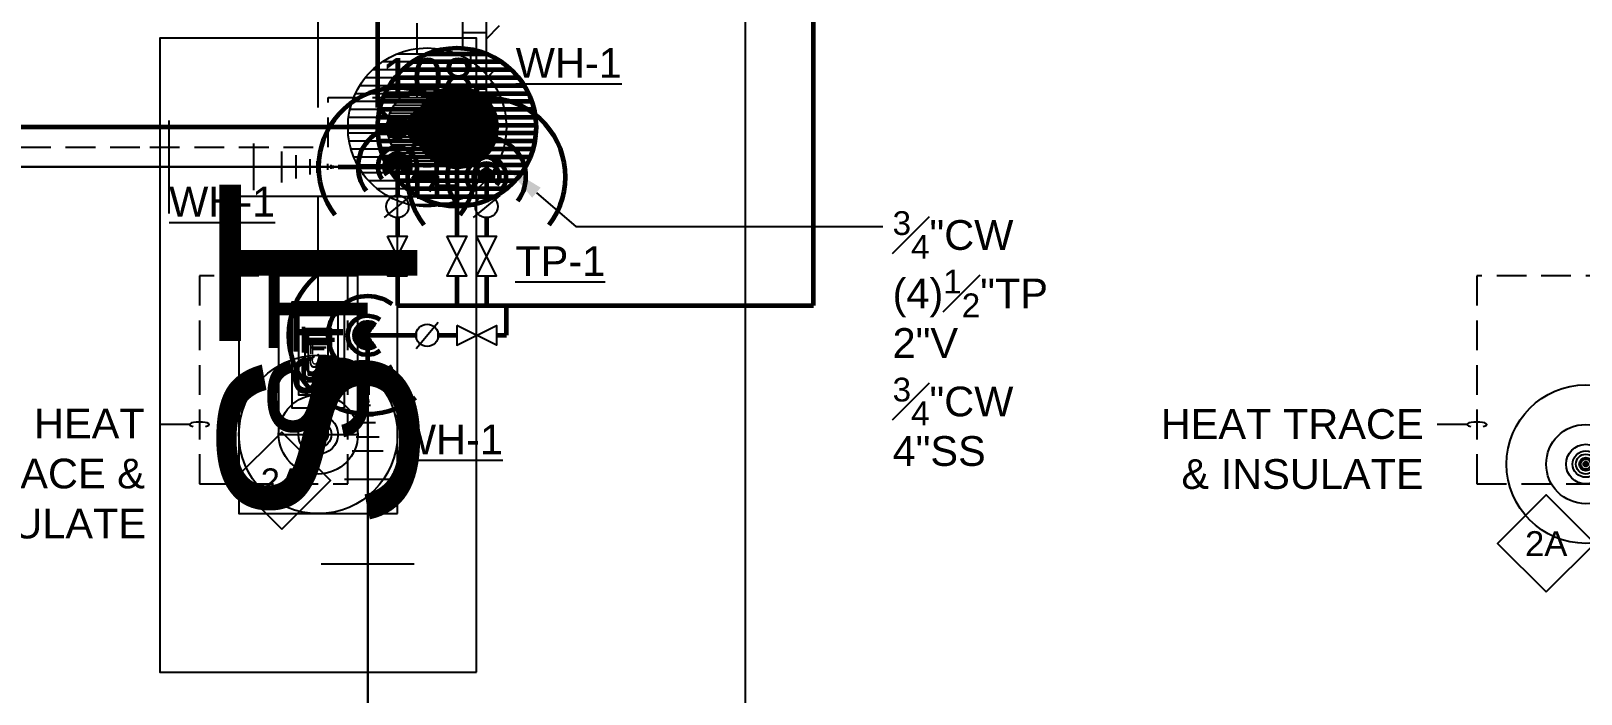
# Model space of a CAD drawing. Extents: x -3956 to 957, y -346 to 1886.
# Drawn here: x -2842 to -2372.5, y -61.9 to 138.9 of the extents above; entities that cross this region are included whole.
import ezdxf
from ezdxf.enums import TextEntityAlignment as Align

# ---------------------------------------------------------------- set-up
doc = ezdxf.new("R2010")
doc.units = 0
doc.header["$LTSCALE"] = 36
doc.header["$MEASUREMENT"] = 0
doc.linetypes.add('HIDDEN', pattern=[0.375, 0.25, -0.125])
doc.linetypes.add('VENT', pattern=[0.3, 0.2, -0.1])
for name, color, linetype in [('G-ANNO-TEXT', 70, 'Continuous'), ('G-ANNO-TEXT @ 96', 70, 'Continuous'), ('P-FIXT-N-N', 3, 'Continuous'), ('P-FIXT-N-N @ 1 (1)', 3, 'Continuous'), ('P-FIXT-N-N @ 1 (2)', 3, 'Continuous'), ('P-FIXT-N-N @ 12', 3, 'Continuous'), ('P-FIXT-N-N @ 128', 3, 'Continuous'), ('P-FIXT-N-N @ 16', 3, 'Continuous'), ('P-FIXT-N-N @ 192', 3, 'Continuous'), ('P-FIXT-N-N @ 2', 3, 'Continuous'), ('P-FIXT-N-N @ 24', 3, 'Continuous'), ('P-FIXT-N-N @ 384', 3, 'Continuous'), ('P-FIXT-N-N @ 4', 3, 'Continuous'), ('P-FIXT-N-N @ 48', 3, 'Continuous'), ('P-FIXT-N-N @ 64', 3, 'Continuous'), ('P-FIXT-N-N @ 768', 3, 'Continuous'), ('P-FIXT-N-N @ 8', 3, 'Continuous'), ('P-FIXT-N-N @ 96', 3, 'Continuous'), ('P-SANV-N', 5, 'VENT'), ('P-SANV-N @ 1 (1)', 5, 'VENT'), ('P-SANV-N @ 1 (2)', 5, 'VENT'), ('P-SANV-N @ 12', 5, 'VENT'), ('P-SANV-N @ 128', 5, 'VENT'), ('P-SANV-N @ 16', 5, 'VENT'), ('P-SANV-N @ 192', 5, 'VENT'), ('P-SANV-N @ 2', 5, 'VENT'), ('P-SANV-N @ 24', 5, 'VENT'), ('P-SANV-N @ 384', 5, 'VENT'), ('P-SANV-N @ 4', 5, 'VENT'), ('P-SANV-N @ 48', 5, 'VENT'), ('P-SANV-N @ 64', 5, 'VENT'), ('P-SANV-N @ 768', 5, 'VENT'), ('P-SANV-N @ 8', 5, 'VENT'), ('P-SANV-N @ 96', 5, 'VENT'), ('P-STRM-N', 2, 'Continuous'), ('P-STRM-N @ 1 (1)', 2, 'Continuous'), ('P-STRM-N @ 1 (2)', 2, 'Continuous'), ('P-STRM-N @ 12', 2, 'Continuous'), ('P-STRM-N @ 128', 2, 'Continuous'), ('P-STRM-N @ 16', 2, 'Continuous'), ('P-STRM-N @ 192', 2, 'Continuous'), ('P-STRM-N @ 2', 2, 'Continuous'), ('P-STRM-N @ 24', 2, 'Continuous'), ('P-STRM-N @ 384', 2, 'Continuous'), ('P-STRM-N @ 4', 2, 'Continuous'), ('P-STRM-N @ 48', 2, 'Continuous'), ('P-STRM-N @ 64', 2, 'Continuous'), ('P-STRM-N @ 768', 2, 'Continuous'), ('P-STRM-N @ 8', 2, 'Continuous'), ('P-STRM-N @ 96', 2, 'Continuous')]:
    doc.layers.add(name, color=color, linetype=linetype)
for name, color, linetype, lineweight in [('P-CW-N', 4, 'Continuous', 60), ('P-CW-N @ 1 (1)', 4, 'Continuous', 60), ('P-CW-N @ 1 (2)', 4, 'Continuous', 60), ('P-CW-N @ 12', 4, 'Continuous', 60), ('P-CW-N @ 128', 4, 'Continuous', 60), ('P-CW-N @ 16', 4, 'Continuous', 60), ('P-CW-N @ 192', 4, 'Continuous', 60), ('P-CW-N @ 2', 4, 'Continuous', 60), ('P-CW-N @ 24', 4, 'Continuous', 60), ('P-CW-N @ 384', 4, 'Continuous', 60), ('P-CW-N @ 4', 4, 'Continuous', 60), ('P-CW-N @ 48', 4, 'Continuous', 60), ('P-CW-N @ 64', 4, 'Continuous', 60), ('P-CW-N @ 768', 4, 'Continuous', 60), ('P-CW-N @ 8', 4, 'Continuous', 60), ('P-CW-N @ 96', 4, 'Continuous', 60), ('P-SAN-N', 6, 'Continuous', 60), ('P-SAN-N @ 96', 6, 'Continuous', 60)]:
    doc.layers.add(name, color=color, linetype=linetype, lineweight=lineweight)
doc.layers.add('P-SAN-DFU', color=7, linetype='Continuous', plot=False)
doc.styles.add('Arial', font='arial.ttf')
doc.styles.add('Arial Narrow', font='arial.ttf', dxfattribs={"width": 0.75, "height": 0.09375})

# ---------------------------------------------------------------- blocks, each defined once
blk = doc.blocks.new('*U6')
h = blk.add_hatch()
h.set_pattern_fill('ANSI31', color=256, scale=0.025, angle=135)
edge = h.paths.add_edge_path()
edge.add_arc((0, 0), 0.03125, 0, 360)
blk.add_circle((0, 0), 0.03125)
blk = doc.blocks.new('*U80')
for p, q in [((0.10933, 0.03737), (0.15999, 0.03737)), ((0.18546, 0), (0.21704, -0.03064))]:
    blk.add_line(p, q)
at = {"color": 0}
for p, q in [((0.13355, 0), (0.13355, 0.03663)), ((0, 0), (0.18546, 0))]:
    blk.add_line(p, q, dxfattribs=at)
blk = doc.blocks.new('*U1506')
at = {"layer": 'P-FIXT-N-N @ 1 (1)', "rotation": 90}
blk.add_blockref('*U80', (-2704, 112.74), dxfattribs=at)
at = {"layer": 'P-FIXT-N-N @ 1 (2)', "rotation": 90}
blk.add_blockref('*U80', (-2704, 112.74), dxfattribs=at)
at = {"layer": 'P-FIXT-N-N @ 12', "xscale": 12, "yscale": 12, "zscale": 12, "rotation": 90}
blk.add_blockref('*U80', (-2704, 112.74), dxfattribs=at)
at = {"layer": 'P-FIXT-N-N @ 128', "xscale": 128, "yscale": 128, "zscale": 128, "rotation": 90}
blk.add_blockref('*U80', (-2704, 112.74), dxfattribs=at)
at = {"layer": 'P-FIXT-N-N @ 16', "xscale": 16, "yscale": 16, "zscale": 16, "rotation": 90}
blk.add_blockref('*U80', (-2704, 112.74), dxfattribs=at)
at = {"layer": 'P-FIXT-N-N @ 192', "xscale": 192, "yscale": 192, "zscale": 192, "rotation": 90}
blk.add_blockref('*U80', (-2704, 112.74), dxfattribs=at)
at = {"layer": 'P-FIXT-N-N @ 2', "xscale": 2, "yscale": 2, "zscale": 2, "rotation": 90}
blk.add_blockref('*U80', (-2704, 112.74), dxfattribs=at)
at = {"layer": 'P-FIXT-N-N @ 24', "xscale": 24, "yscale": 24, "zscale": 24, "rotation": 90}
blk.add_blockref('*U80', (-2704, 112.74), dxfattribs=at)
at = {"layer": 'P-FIXT-N-N @ 384', "xscale": 384, "yscale": 384, "zscale": 384, "rotation": 90}
blk.add_blockref('*U80', (-2704, 112.74), dxfattribs=at)
at = {"layer": 'P-FIXT-N-N @ 4', "xscale": 4, "yscale": 4, "zscale": 4, "rotation": 90}
blk.add_blockref('*U80', (-2704, 112.74), dxfattribs=at)
at = {"layer": 'P-FIXT-N-N @ 48', "xscale": 48, "yscale": 48, "zscale": 48, "rotation": 90}
blk.add_blockref('*U80', (-2704, 112.74), dxfattribs=at)
at = {"layer": 'P-FIXT-N-N @ 64', "xscale": 64, "yscale": 64, "zscale": 64, "rotation": 90}
blk.add_blockref('*U80', (-2704, 112.74), dxfattribs=at)
at = {"layer": 'P-FIXT-N-N @ 768', "xscale": 768, "yscale": 768, "zscale": 768, "rotation": 90}
blk.add_blockref('*U80', (-2704, 112.74), dxfattribs=at)
at = {"layer": 'P-FIXT-N-N @ 8', "xscale": 8, "yscale": 8, "zscale": 8, "rotation": 90}
blk.add_blockref('*U80', (-2704, 112.74), dxfattribs=at)
at = {"layer": 'P-FIXT-N-N @ 96', "xscale": 96, "yscale": 96, "zscale": 96, "rotation": 90}
blk.add_blockref('*U80', (-2704, 106.74), dxfattribs=at)
blk = doc.blocks.new('*U81')
at = {"color": 0}
for p, q in [((0.13355, 0), (0.13355, 0.03663)), ((0, 0), (0.18546, 0))]:
    blk.add_line(p, q, dxfattribs=at)
for p, q in [((0.13355, -0.03663), (0.13355, 0.03663)), ((0.18546, 0), (0, 0))]:
    blk.add_line(p, q)
blk = doc.blocks.new('*U1507')
at = {"layer": 'P-FIXT-N-N @ 1 (1)', "rotation": 180}
blk.add_blockref('*U81', (-2749, 97.74), dxfattribs=at)
at = {"layer": 'P-FIXT-N-N @ 1 (2)', "rotation": 180}
blk.add_blockref('*U81', (-2749, 97.74), dxfattribs=at)
at = {"layer": 'P-FIXT-N-N @ 12', "xscale": 12, "yscale": 12, "zscale": 12, "rotation": 180}
blk.add_blockref('*U81', (-2749, 97.74), dxfattribs=at)
at = {"layer": 'P-FIXT-N-N @ 128', "xscale": 128, "yscale": 128, "zscale": 128, "rotation": 180}
blk.add_blockref('*U81', (-2749, 97.74), dxfattribs=at)
at = {"layer": 'P-FIXT-N-N @ 16', "xscale": 16, "yscale": 16, "zscale": 16, "rotation": 180}
blk.add_blockref('*U81', (-2749, 97.74), dxfattribs=at)
at = {"layer": 'P-FIXT-N-N @ 192', "xscale": 192, "yscale": 192, "zscale": 192, "rotation": 180}
blk.add_blockref('*U81', (-2749, 97.74), dxfattribs=at)
at = {"layer": 'P-FIXT-N-N @ 2', "xscale": 2, "yscale": 2, "zscale": 2, "rotation": 180}
blk.add_blockref('*U81', (-2749, 97.74), dxfattribs=at)
at = {"layer": 'P-FIXT-N-N @ 24', "xscale": 24, "yscale": 24, "zscale": 24, "rotation": 180}
blk.add_blockref('*U81', (-2749, 97.74), dxfattribs=at)
at = {"layer": 'P-FIXT-N-N @ 384', "xscale": 384, "yscale": 384, "zscale": 384, "rotation": 180}
blk.add_blockref('*U81', (-2749, 97.74), dxfattribs=at)
at = {"layer": 'P-FIXT-N-N @ 4', "xscale": 4, "yscale": 4, "zscale": 4, "rotation": 180}
blk.add_blockref('*U81', (-2749, 97.74), dxfattribs=at)
at = {"layer": 'P-FIXT-N-N @ 48', "xscale": 48, "yscale": 48, "zscale": 48, "rotation": 180}
blk.add_blockref('*U81', (-2749, 97.74), dxfattribs=at)
at = {"layer": 'P-FIXT-N-N @ 64', "xscale": 64, "yscale": 64, "zscale": 64, "rotation": 180}
blk.add_blockref('*U81', (-2749, 97.74), dxfattribs=at)
at = {"layer": 'P-FIXT-N-N @ 768', "xscale": 768, "yscale": 768, "zscale": 768, "rotation": 180}
blk.add_blockref('*U81', (-2749, 97.74), dxfattribs=at)
at = {"layer": 'P-FIXT-N-N @ 8', "xscale": 8, "yscale": 8, "zscale": 8, "rotation": 180}
blk.add_blockref('*U81', (-2749, 97.74), dxfattribs=at)
at = {"layer": 'P-FIXT-N-N @ 96', "xscale": 96, "yscale": 96, "zscale": 96, "rotation": 180}
blk.add_blockref('*U81', (-2749, 97.74), dxfattribs=at)
blk = doc.blocks.new('*U19')
at = {"linetype": 'Continuous'}
blk.add_arc((0, 0), 0.03112, 232.56697, 127.43303, dxfattribs=at)
blk = doc.blocks.new('*U1508')
at = {"layer": 'P-CW-N @ 1 (1)', "rotation": 89.99999999999999}
blk.add_blockref('*U19', (-2704, 94.74), dxfattribs=at)
at = {"layer": 'P-CW-N @ 1 (2)', "rotation": 89.99999999999999}
blk.add_blockref('*U19', (-2704, 94.74), dxfattribs=at)
at = {"layer": 'P-CW-N @ 12', "xscale": 12, "yscale": 12, "zscale": 12, "rotation": 89.99999999999999}
blk.add_blockref('*U19', (-2704, 94.74), dxfattribs=at)
at = {"layer": 'P-CW-N @ 128', "xscale": 128, "yscale": 128, "zscale": 128, "rotation": 89.99999999999999}
blk.add_blockref('*U19', (-2704, 94.74), dxfattribs=at)
at = {"layer": 'P-CW-N @ 16', "xscale": 16, "yscale": 16, "zscale": 16, "rotation": 89.99999999999999}
blk.add_blockref('*U19', (-2704, 94.74), dxfattribs=at)
at = {"layer": 'P-CW-N @ 192', "xscale": 192, "yscale": 192, "zscale": 192, "rotation": 89.99999999999999}
blk.add_blockref('*U19', (-2704, 94.74), dxfattribs=at)
at = {"layer": 'P-CW-N @ 2', "xscale": 2, "yscale": 2, "zscale": 2, "rotation": 89.99999999999999}
blk.add_blockref('*U19', (-2704, 94.74), dxfattribs=at)
at = {"layer": 'P-CW-N @ 24', "xscale": 24, "yscale": 24, "zscale": 24, "rotation": 89.99999999999999}
blk.add_blockref('*U19', (-2704, 94.74), dxfattribs=at)
at = {"layer": 'P-CW-N @ 384', "xscale": 384, "yscale": 384, "zscale": 384, "rotation": 89.99999999999999}
blk.add_blockref('*U19', (-2704, 94.74), dxfattribs=at)
at = {"layer": 'P-CW-N @ 4', "xscale": 4, "yscale": 4, "zscale": 4, "rotation": 89.99999999999999}
blk.add_blockref('*U19', (-2704, 94.74), dxfattribs=at)
at = {"layer": 'P-CW-N @ 48', "xscale": 48, "yscale": 48, "zscale": 48, "rotation": 89.99999999999999}
blk.add_blockref('*U19', (-2704, 94.74), dxfattribs=at)
at = {"layer": 'P-CW-N @ 64', "xscale": 64, "yscale": 64, "zscale": 64, "rotation": 89.99999999999999}
blk.add_blockref('*U19', (-2704, 94.74), dxfattribs=at)
at = {"layer": 'P-CW-N @ 768', "xscale": 768, "yscale": 768, "zscale": 768, "rotation": 89.99999999999999}
blk.add_blockref('*U19', (-2704, 94.74), dxfattribs=at)
at = {"layer": 'P-CW-N @ 8', "xscale": 8, "yscale": 8, "zscale": 8, "rotation": 89.99999999999999}
blk.add_blockref('*U19', (-2704, 94.74), dxfattribs=at)
at = {"layer": 'P-CW-N @ 96', "xscale": 96, "yscale": 96, "zscale": 96, "rotation": 89.99999999999999}
blk.add_blockref('*U19', (-2704, 97.74), dxfattribs=at)
blk = doc.blocks.new('*U1509')
at = {"layer": 'P-CW-N @ 1 (1)', "rotation": 89.99999999999999}
blk.add_blockref('*U19', (-2731, 97.74), dxfattribs=at)
at = {"layer": 'P-CW-N @ 1 (2)', "rotation": 89.99999999999999}
blk.add_blockref('*U19', (-2731, 97.74), dxfattribs=at)
at = {"layer": 'P-CW-N @ 12', "xscale": 12, "yscale": 12, "zscale": 12, "rotation": 89.99999999999999}
blk.add_blockref('*U19', (-2731, 97.74), dxfattribs=at)
at = {"layer": 'P-CW-N @ 128', "xscale": 128, "yscale": 128, "zscale": 128, "rotation": 89.99999999999999}
blk.add_blockref('*U19', (-2731, 97.74), dxfattribs=at)
at = {"layer": 'P-CW-N @ 16', "xscale": 16, "yscale": 16, "zscale": 16, "rotation": 89.99999999999999}
blk.add_blockref('*U19', (-2731, 97.74), dxfattribs=at)
at = {"layer": 'P-CW-N @ 192', "xscale": 192, "yscale": 192, "zscale": 192, "rotation": 89.99999999999999}
blk.add_blockref('*U19', (-2731, 97.74), dxfattribs=at)
at = {"layer": 'P-CW-N @ 2', "xscale": 2, "yscale": 2, "zscale": 2, "rotation": 89.99999999999999}
blk.add_blockref('*U19', (-2731, 97.74), dxfattribs=at)
at = {"layer": 'P-CW-N @ 24', "xscale": 24, "yscale": 24, "zscale": 24, "rotation": 89.99999999999999}
blk.add_blockref('*U19', (-2731, 97.74), dxfattribs=at)
at = {"layer": 'P-CW-N @ 384', "xscale": 384, "yscale": 384, "zscale": 384, "rotation": 89.99999999999999}
blk.add_blockref('*U19', (-2731, 97.74), dxfattribs=at)
at = {"layer": 'P-CW-N @ 4', "xscale": 4, "yscale": 4, "zscale": 4, "rotation": 89.99999999999999}
blk.add_blockref('*U19', (-2731, 97.74), dxfattribs=at)
at = {"layer": 'P-CW-N @ 48', "xscale": 48, "yscale": 48, "zscale": 48, "rotation": 89.99999999999999}
blk.add_blockref('*U19', (-2731, 97.74), dxfattribs=at)
at = {"layer": 'P-CW-N @ 64', "xscale": 64, "yscale": 64, "zscale": 64, "rotation": 89.99999999999999}
blk.add_blockref('*U19', (-2731, 97.74), dxfattribs=at)
at = {"layer": 'P-CW-N @ 768', "xscale": 768, "yscale": 768, "zscale": 768, "rotation": 89.99999999999999}
blk.add_blockref('*U19', (-2731, 97.74), dxfattribs=at)
at = {"layer": 'P-CW-N @ 8', "xscale": 8, "yscale": 8, "zscale": 8, "rotation": 89.99999999999999}
blk.add_blockref('*U19', (-2731, 97.74), dxfattribs=at)
at = {"layer": 'P-CW-N @ 96', "xscale": 96, "yscale": 96, "zscale": 96, "rotation": 89.99999999999999}
blk.add_blockref('*U19', (-2731, 97.74), dxfattribs=at)
blk = doc.blocks.new('*U1510')
at = {"layer": 'P-SANV-N @ 1 (1)'}
blk.add_blockref('*U6', (-2722, 109.74), dxfattribs=at)
at = {"layer": 'P-SANV-N @ 1 (2)'}
blk.add_blockref('*U6', (-2722, 109.74), dxfattribs=at)
at = {"layer": 'P-SANV-N @ 12', "xscale": 12, "yscale": 12, "zscale": 12}
blk.add_blockref('*U6', (-2722, 109.74), dxfattribs=at)
at = {"layer": 'P-SANV-N @ 128', "xscale": 128, "yscale": 128, "zscale": 128}
blk.add_blockref('*U6', (-2722, 109.74), dxfattribs=at)
at = {"layer": 'P-SANV-N @ 16', "xscale": 16, "yscale": 16, "zscale": 16}
blk.add_blockref('*U6', (-2722, 109.74), dxfattribs=at)
at = {"layer": 'P-SANV-N @ 192', "xscale": 192, "yscale": 192, "zscale": 192}
blk.add_blockref('*U6', (-2722, 109.74), dxfattribs=at)
at = {"layer": 'P-SANV-N @ 2', "xscale": 2, "yscale": 2, "zscale": 2}
blk.add_blockref('*U6', (-2722, 109.74), dxfattribs=at)
at = {"layer": 'P-SANV-N @ 24', "xscale": 24, "yscale": 24, "zscale": 24}
blk.add_blockref('*U6', (-2722, 109.74), dxfattribs=at)
at = {"layer": 'P-SANV-N @ 384', "xscale": 384, "yscale": 384, "zscale": 384}
blk.add_blockref('*U6', (-2722, 109.74), dxfattribs=at)
at = {"layer": 'P-SANV-N @ 4', "xscale": 4, "yscale": 4, "zscale": 4}
blk.add_blockref('*U6', (-2722, 109.74), dxfattribs=at)
at = {"layer": 'P-SANV-N @ 48', "xscale": 48, "yscale": 48, "zscale": 48}
blk.add_blockref('*U6', (-2722, 109.74), dxfattribs=at)
at = {"layer": 'P-SANV-N @ 64', "xscale": 64, "yscale": 64, "zscale": 64}
blk.add_blockref('*U6', (-2722, 109.74), dxfattribs=at)
at = {"layer": 'P-SANV-N @ 768', "xscale": 768, "yscale": 768, "zscale": 768}
blk.add_blockref('*U6', (-2722, 109.74), dxfattribs=at)
at = {"layer": 'P-SANV-N @ 8', "xscale": 8, "yscale": 8, "zscale": 8}
blk.add_blockref('*U6', (-2722, 109.74), dxfattribs=at)
at = {"layer": 'P-SANV-N @ 96', "xscale": 96, "yscale": 96, "zscale": 96}
blk.add_blockref('*U6', (-2722, 109.74), dxfattribs=at)
blk = doc.blocks.new('*U1511')
at = {"layer": 'P-CW-N @ 1 (1)'}
blk.add_blockref('*U6', (-2713, 109.74), dxfattribs=at)
at = {"layer": 'P-CW-N @ 1 (2)'}
blk.add_blockref('*U6', (-2713, 109.74), dxfattribs=at)
at = {"layer": 'P-CW-N @ 12', "xscale": 12, "yscale": 12, "zscale": 12}
blk.add_blockref('*U6', (-2713, 109.74), dxfattribs=at)
at = {"layer": 'P-CW-N @ 128', "xscale": 128, "yscale": 128, "zscale": 128}
blk.add_blockref('*U6', (-2713, 109.74), dxfattribs=at)
at = {"layer": 'P-CW-N @ 16', "xscale": 16, "yscale": 16, "zscale": 16}
blk.add_blockref('*U6', (-2713, 109.74), dxfattribs=at)
at = {"layer": 'P-CW-N @ 192', "xscale": 192, "yscale": 192, "zscale": 192}
blk.add_blockref('*U6', (-2713, 109.74), dxfattribs=at)
at = {"layer": 'P-CW-N @ 2', "xscale": 2, "yscale": 2, "zscale": 2}
blk.add_blockref('*U6', (-2713, 109.74), dxfattribs=at)
at = {"layer": 'P-CW-N @ 24', "xscale": 24, "yscale": 24, "zscale": 24}
blk.add_blockref('*U6', (-2713, 109.74), dxfattribs=at)
at = {"layer": 'P-CW-N @ 384', "xscale": 384, "yscale": 384, "zscale": 384}
blk.add_blockref('*U6', (-2713, 109.74), dxfattribs=at)
at = {"layer": 'P-CW-N @ 4', "xscale": 4, "yscale": 4, "zscale": 4}
blk.add_blockref('*U6', (-2713, 109.74), dxfattribs=at)
at = {"layer": 'P-CW-N @ 48', "xscale": 48, "yscale": 48, "zscale": 48}
blk.add_blockref('*U6', (-2713, 109.74), dxfattribs=at)
at = {"layer": 'P-CW-N @ 64', "xscale": 64, "yscale": 64, "zscale": 64}
blk.add_blockref('*U6', (-2713, 109.74), dxfattribs=at)
at = {"layer": 'P-CW-N @ 768', "xscale": 768, "yscale": 768, "zscale": 768}
blk.add_blockref('*U6', (-2713, 109.74), dxfattribs=at)
at = {"layer": 'P-CW-N @ 8', "xscale": 8, "yscale": 8, "zscale": 8}
blk.add_blockref('*U6', (-2713, 109.74), dxfattribs=at)
at = {"layer": 'P-CW-N @ 96', "xscale": 96, "yscale": 96, "zscale": 96}
blk.add_blockref('*U6', (-2713, 109.74), dxfattribs=at)
blk = doc.blocks.new('Flow Switch')
at = {"linetype": 'Continuous'}
blk.add_line((0, 0), (0, 0.0625), dxfattribs=at)
blk.add_lwpolyline([(-0.0312, 0.125), (-0.0312, 0.0625), (0.0312, 0.0625), (0.0312, 0.125)], close=True, dxfattribs=at)
at = {"layer": 'G-ANNO-TEXT', "style": 'Arial Narrow', "flags": 12}
blk.add_attdef('X', (0.0505, 0.0625), '', height=0.0781, dxfattribs=at)
blk = doc.blocks.new('DIAMOND TAG')
blk.add_lwpolyline([(0, -0.1533), (0.1533, 0), (0, 0.1533), (-0.1533, 0)], close=True)
at = {"style": 'Arial'}
blk.add_attdef('XXX', text='', height=0.0781, dxfattribs=at).set_placement((0, 0), align=Align.MIDDLE)
blk = doc.blocks.new('*U7')
blk.add_circle((0, 0), 0.03125)
blk = doc.blocks.new('*U1571')
at = {"layer": 'P-STRM-N @ 1 (1)'}
blk.add_blockref('*U7', (-2755, 16.74), dxfattribs=at)
at = {"layer": 'P-STRM-N @ 1 (2)'}
blk.add_blockref('*U7', (-2755, 16.74), dxfattribs=at)
at = {"layer": 'P-STRM-N @ 12', "xscale": 12, "yscale": 12, "zscale": 12}
blk.add_blockref('*U7', (-2755, 16.74), dxfattribs=at)
at = {"layer": 'P-STRM-N @ 128', "xscale": 128, "yscale": 128, "zscale": 128}
blk.add_blockref('*U7', (-2755, 16.74), dxfattribs=at)
at = {"layer": 'P-STRM-N @ 16', "xscale": 16, "yscale": 16, "zscale": 16}
blk.add_blockref('*U7', (-2755, 16.74), dxfattribs=at)
at = {"layer": 'P-STRM-N @ 192', "xscale": 192, "yscale": 192, "zscale": 192}
blk.add_blockref('*U7', (-2755, 16.74), dxfattribs=at)
at = {"layer": 'P-STRM-N @ 2', "xscale": 2, "yscale": 2, "zscale": 2}
blk.add_blockref('*U7', (-2755, 16.74), dxfattribs=at)
at = {"layer": 'P-STRM-N @ 24', "xscale": 24, "yscale": 24, "zscale": 24}
blk.add_blockref('*U7', (-2755, 16.74), dxfattribs=at)
at = {"layer": 'P-STRM-N @ 384', "xscale": 384, "yscale": 384, "zscale": 384}
blk.add_blockref('*U7', (-2755, 16.74), dxfattribs=at)
at = {"layer": 'P-STRM-N @ 4', "xscale": 4, "yscale": 4, "zscale": 4}
blk.add_blockref('*U7', (-2755, 16.74), dxfattribs=at)
at = {"layer": 'P-STRM-N @ 48', "xscale": 48, "yscale": 48, "zscale": 48}
blk.add_blockref('*U7', (-2755, 16.74), dxfattribs=at)
at = {"layer": 'P-STRM-N @ 64', "xscale": 64, "yscale": 64, "zscale": 64}
blk.add_blockref('*U7', (-2755, 16.74), dxfattribs=at)
at = {"layer": 'P-STRM-N @ 768', "xscale": 768, "yscale": 768, "zscale": 768}
blk.add_blockref('*U7', (-2755, 16.74), dxfattribs=at)
at = {"layer": 'P-STRM-N @ 8', "xscale": 8, "yscale": 8, "zscale": 8}
blk.add_blockref('*U7', (-2755, 16.74), dxfattribs=at)
at = {"layer": 'P-STRM-N @ 96', "xscale": 96, "yscale": 96, "zscale": 96}
blk.add_blockref('*U7', (-2755, 16.74), dxfattribs=at)
blk = doc.blocks.new('*U64')
at = {"layer": 'DEFPOINTS'}
blk.add_lwpolyline([(-0.125, -0.0625), (0.125, -0.0625), (0.125, 0.0625), (-0.125, 0.0625)], close=True, dxfattribs=at)
at = {"style": 'Arial'}
blk.add_text('ST', height=0.078125, dxfattribs=at).set_placement((0, 0), align=Align.MIDDLE)
blk = doc.blocks.new('*U1574')
at = {"layer": 'P-STRM-N @ 1 (1)', "linetype": 'ByBlock', "lineweight": -2, "rotation": 90}
blk.add_blockref('*U64', (-2755, 40.74), dxfattribs=at)
at = {"layer": 'P-STRM-N @ 1 (2)', "linetype": 'ByBlock', "lineweight": -2, "rotation": 90}
blk.add_blockref('*U64', (-2755, 40.74), dxfattribs=at)
at = {"layer": 'P-STRM-N @ 128', "linetype": 'ByBlock', "lineweight": -2, "xscale": 128, "yscale": 128, "zscale": 128, "rotation": 90}
blk.add_blockref('*U64', (-2755, 40.74), dxfattribs=at)
at = {"layer": 'P-STRM-N @ 192', "linetype": 'ByBlock', "lineweight": -2, "xscale": 192, "yscale": 192, "zscale": 192, "rotation": 90}
blk.add_blockref('*U64', (-2755, 40.74), dxfattribs=at)
at = {"layer": 'P-STRM-N @ 384', "linetype": 'ByBlock', "lineweight": -2, "xscale": 384, "yscale": 384, "zscale": 384, "rotation": 90}
blk.add_blockref('*U64', (-2755, 40.74), dxfattribs=at)
at = {"layer": 'P-STRM-N @ 48', "linetype": 'ByBlock', "lineweight": -2, "xscale": 48, "yscale": 48, "zscale": 48, "rotation": 90}
blk.add_blockref('*U64', (-2755, 40.74), dxfattribs=at)
at = {"layer": 'P-STRM-N @ 64', "linetype": 'ByBlock', "lineweight": -2, "xscale": 64, "yscale": 64, "zscale": 64, "rotation": 90}
blk.add_blockref('*U64', (-2755, 40.74), dxfattribs=at)
at = {"layer": 'P-STRM-N @ 768', "linetype": 'ByBlock', "lineweight": -2, "xscale": 768, "yscale": 768, "zscale": 768, "rotation": 90}
blk.add_blockref('*U64', (-2755, 40.74), dxfattribs=at)
at = {"layer": 'P-STRM-N @ 96', "linetype": 'ByBlock', "lineweight": -2, "xscale": 96, "yscale": 96, "zscale": 96, "rotation": 90}
blk.add_blockref('*U64', (-2755, 40.74), dxfattribs=at)
blk = doc.blocks.new('*U1639')
at = {"layer": 'P-FIXT-N-N @ 1 (1)', "xscale": -1, "rotation": 90}
blk.add_blockref('*U81', (-2740, 28.74), dxfattribs=at)
at = {"layer": 'P-FIXT-N-N @ 1 (2)', "xscale": -1, "rotation": 90}
blk.add_blockref('*U81', (-2740, 28.74), dxfattribs=at)
at = {"layer": 'P-FIXT-N-N @ 12', "xscale": -12, "yscale": 12, "zscale": 12, "rotation": 90}
blk.add_blockref('*U81', (-2740, 28.74), dxfattribs=at)
at = {"layer": 'P-FIXT-N-N @ 128', "xscale": -128, "yscale": 128, "zscale": 128, "rotation": 90}
blk.add_blockref('*U81', (-2740, 28.74), dxfattribs=at)
at = {"layer": 'P-FIXT-N-N @ 16', "xscale": -16, "yscale": 16, "zscale": 16, "rotation": 90}
blk.add_blockref('*U81', (-2740, 28.74), dxfattribs=at)
at = {"layer": 'P-FIXT-N-N @ 192', "xscale": -192, "yscale": 192, "zscale": 192, "rotation": 90}
blk.add_blockref('*U81', (-2740, 28.74), dxfattribs=at)
at = {"layer": 'P-FIXT-N-N @ 2', "xscale": -2, "yscale": 2, "zscale": 2, "rotation": 90}
blk.add_blockref('*U81', (-2740, 28.74), dxfattribs=at)
at = {"layer": 'P-FIXT-N-N @ 24', "xscale": -24, "yscale": 24, "zscale": 24, "rotation": 90}
blk.add_blockref('*U81', (-2740, 28.74), dxfattribs=at)
at = {"layer": 'P-FIXT-N-N @ 384', "xscale": -384, "yscale": 384, "zscale": 384, "rotation": 90}
blk.add_blockref('*U81', (-2740, 28.74), dxfattribs=at)
at = {"layer": 'P-FIXT-N-N @ 4', "xscale": -4, "yscale": 4, "zscale": 4, "rotation": 90}
blk.add_blockref('*U81', (-2740, 28.74), dxfattribs=at)
at = {"layer": 'P-FIXT-N-N @ 48', "xscale": -48, "yscale": 48, "zscale": 48, "rotation": 90}
blk.add_blockref('*U81', (-2740, 28.74), dxfattribs=at)
at = {"layer": 'P-FIXT-N-N @ 64', "xscale": -64, "yscale": 64, "zscale": 64, "rotation": 90}
blk.add_blockref('*U81', (-2740, 28.74), dxfattribs=at)
at = {"layer": 'P-FIXT-N-N @ 768', "xscale": -768, "yscale": 768, "zscale": 768, "rotation": 90}
blk.add_blockref('*U81', (-2740, 28.74), dxfattribs=at)
at = {"layer": 'P-FIXT-N-N @ 8', "xscale": -8, "yscale": 8, "zscale": 8, "rotation": 90}
blk.add_blockref('*U81', (-2740, 28.74), dxfattribs=at)
at = {"layer": 'P-FIXT-N-N @ 96', "xscale": -96, "yscale": 96, "zscale": 96, "rotation": 90}
blk.add_blockref('*U81', (-2740, 28.74), dxfattribs=at)
blk = doc.blocks.new('*U1640')
at = {"layer": 'P-CW-N @ 1 (1)', "xscale": -1}
blk.add_blockref('*U19', (-2740, 46.74), dxfattribs=at)
at = {"layer": 'P-CW-N @ 1 (2)', "xscale": -1}
blk.add_blockref('*U19', (-2740, 46.74), dxfattribs=at)
at = {"layer": 'P-CW-N @ 12', "xscale": -12, "yscale": 12, "zscale": 12}
blk.add_blockref('*U19', (-2740, 46.74), dxfattribs=at)
at = {"layer": 'P-CW-N @ 128', "xscale": -128, "yscale": 128, "zscale": 128}
blk.add_blockref('*U19', (-2740, 46.74), dxfattribs=at)
at = {"layer": 'P-CW-N @ 16', "xscale": -16, "yscale": 16, "zscale": 16}
blk.add_blockref('*U19', (-2740, 46.74), dxfattribs=at)
at = {"layer": 'P-CW-N @ 192', "xscale": -192, "yscale": 192, "zscale": 192}
blk.add_blockref('*U19', (-2740, 46.74), dxfattribs=at)
at = {"layer": 'P-CW-N @ 2', "xscale": -2, "yscale": 2, "zscale": 2}
blk.add_blockref('*U19', (-2740, 46.74), dxfattribs=at)
at = {"layer": 'P-CW-N @ 24', "xscale": -24, "yscale": 24, "zscale": 24}
blk.add_blockref('*U19', (-2740, 46.74), dxfattribs=at)
at = {"layer": 'P-CW-N @ 384', "xscale": -384, "yscale": 384, "zscale": 384}
blk.add_blockref('*U19', (-2740, 46.74), dxfattribs=at)
at = {"layer": 'P-CW-N @ 4', "xscale": -4, "yscale": 4, "zscale": 4}
blk.add_blockref('*U19', (-2740, 46.74), dxfattribs=at)
at = {"layer": 'P-CW-N @ 48', "xscale": -48, "yscale": 48, "zscale": 48}
blk.add_blockref('*U19', (-2740, 46.74), dxfattribs=at)
at = {"layer": 'P-CW-N @ 64', "xscale": -64, "yscale": 64, "zscale": 64}
blk.add_blockref('*U19', (-2740, 46.74), dxfattribs=at)
at = {"layer": 'P-CW-N @ 768', "xscale": -768, "yscale": 768, "zscale": 768}
blk.add_blockref('*U19', (-2740, 46.74), dxfattribs=at)
at = {"layer": 'P-CW-N @ 8', "xscale": -8, "yscale": 8, "zscale": 8}
blk.add_blockref('*U19', (-2740, 46.74), dxfattribs=at)
at = {"layer": 'P-CW-N @ 96', "xscale": -96, "yscale": 96, "zscale": 96}
blk.add_blockref('*U19', (-2740, 46.74), dxfattribs=at)
blk = doc.blocks.new('*U1667')
at = {"layer": 'P-STRM-N @ 1 (1)'}
blk.add_blockref('*U7', (-2371, 7.74), dxfattribs=at)
at = {"layer": 'P-STRM-N @ 1 (2)'}
blk.add_blockref('*U7', (-2371, 7.74), dxfattribs=at)
at = {"layer": 'P-STRM-N @ 12', "xscale": 12, "yscale": 12, "zscale": 12}
blk.add_blockref('*U7', (-2371, 7.74), dxfattribs=at)
at = {"layer": 'P-STRM-N @ 128', "xscale": 128, "yscale": 128, "zscale": 128}
blk.add_blockref('*U7', (-2371, 7.74), dxfattribs=at)
at = {"layer": 'P-STRM-N @ 16', "xscale": 16, "yscale": 16, "zscale": 16}
blk.add_blockref('*U7', (-2371, 7.74), dxfattribs=at)
at = {"layer": 'P-STRM-N @ 192', "xscale": 192, "yscale": 192, "zscale": 192}
blk.add_blockref('*U7', (-2371, 7.74), dxfattribs=at)
at = {"layer": 'P-STRM-N @ 2', "xscale": 2, "yscale": 2, "zscale": 2}
blk.add_blockref('*U7', (-2371, 7.74), dxfattribs=at)
at = {"layer": 'P-STRM-N @ 24', "xscale": 24, "yscale": 24, "zscale": 24}
blk.add_blockref('*U7', (-2371, 7.74), dxfattribs=at)
at = {"layer": 'P-STRM-N @ 384', "xscale": 384, "yscale": 384, "zscale": 384}
blk.add_blockref('*U7', (-2371, 7.74), dxfattribs=at)
at = {"layer": 'P-STRM-N @ 4', "xscale": 4, "yscale": 4, "zscale": 4}
blk.add_blockref('*U7', (-2371, 7.74), dxfattribs=at)
at = {"layer": 'P-STRM-N @ 48', "xscale": 48, "yscale": 48, "zscale": 48}
blk.add_blockref('*U7', (-2371, 7.74), dxfattribs=at)
at = {"layer": 'P-STRM-N @ 64', "xscale": 64, "yscale": 64, "zscale": 64}
blk.add_blockref('*U7', (-2371, 7.74), dxfattribs=at)
at = {"layer": 'P-STRM-N @ 768', "xscale": 768, "yscale": 768, "zscale": 768}
blk.add_blockref('*U7', (-2371, 7.74), dxfattribs=at)
at = {"layer": 'P-STRM-N @ 8', "xscale": 8, "yscale": 8, "zscale": 8}
blk.add_blockref('*U7', (-2371, 7.74), dxfattribs=at)
at = {"layer": 'P-STRM-N @ 96', "xscale": 96, "yscale": 96, "zscale": 96}
blk.add_blockref('*U7', (-2371, 7.74), dxfattribs=at)
blk = doc.blocks.new('LeaderNoteBlock')
blk.add_ellipse((0, 0), major_axis=(1, 0), ratio=0.25, start_param=5.387521, end_param=10.320443)

msp = doc.modelspace()

# ---------------------------------------------------------------- linework, layer by layer
at = {"color": 7, "linetype": 'Continuous'}
for p, q in [((-2726.97, 89.11), (-2735.03, 82.37)), ((-2699.97, 89.11), (-2708.03, 82.37)), ((-2725.37, 42.72), (-2718.63, 50.77))]:
    msp.add_line(p, q, dxfattribs=at)
at = {"linetype": 'Continuous'}
for points in [[(-2734, 76.74), (-2728, 76.74), (-2734, 64.74), (-2728, 64.74), (-2734, 76.74)], [(-2716, 76.74), (-2710, 76.74), (-2716, 64.74), (-2710, 64.74), (-2716, 76.74)], [(-2707, 76.74), (-2701, 76.74), (-2707, 64.74), (-2701, 64.74), (-2707, 76.74)], [(-2713, 49.74), (-2713, 43.74), (-2701, 49.74), (-2701, 43.74), (-2713, 49.74)]]:
    msp.add_lwpolyline(points, dxfattribs=at)
for centre in [(-2731, 85.74), (-2704, 85.74), (-2722, 46.74)]:
    msp.add_circle(centre, 3.38, dxfattribs=at)
at = {"layer": 'DEFPOINTS'}
msp.add_line((-2625.7, 1886.1), (-2625.7, -345.9), dxfattribs=at)
at = {"layer": 'G-ANNO-TEXT', "linetype": 'HIDDEN'}
for p, q in [((-2725, 118.74), (-2725, 175.74)), ((-2752, 103.74), (-2752, 118.74)), ((-2752, 118.74), (-2725, 118.74)), ((-2899, 103.74), (-2806, 103.74)), ((-2806, 103.74), (-2806, 103.74)), ((-2806, 103.74), (-2752, 103.74)), ((-2752, 103.74), (-2752, 103.74)), ((-2746, 64.74), (-2791, 64.74)), ((-2791, 64.74), (-2791, 1.74)), ((-2746, 1.74), (-2746, 64.74)), ((-2308, 64.74), (-2404, 64.74)), ((-2404, 64.74), (-2404, 1.74)), ((-2791, 1.74), (-2746, 1.74)), ((-2404, 1.74), (-2308, 1.74))]:
    msp.add_line(p, q, dxfattribs=at)
at = {"layer": 'G-ANNO-TEXT'}
for points in [[(-2688.89, 89.93), (-2677, 79.74), (-2584, 79.74)], [(-2794, 19.74), (-2797, 19.74), (-2803, 19.74)], [(-2407, 19.74), (-2410, 19.74), (-2416, 19.74)]]:
    msp.add_lwpolyline(points, dxfattribs=at)
msp.add_solid([(-2690.19, 88.41), (-2698, 97.74), (-2687.59, 91.45)], dxfattribs=at)
at = {"layer": 'P-CW-N'}
for p, q in [((-2605, 55.74), (-2605, 310.74)), ((-2713, 106.74), (-2713, 76.74)), ((-2704, 100.74), (-2704, 106.74)), ((-2749, 97.74), (-2734, 97.74)), ((-2731, 97.74), (-2731, 88.74)), ((-2704, 97.74), (-2704, 88.74)), ((-2731, 82.74), (-2731, 76.74)), ((-2704, 82.74), (-2704, 76.74)), ((-2731, 64.74), (-2731, 55.74)), ((-2713, 64.74), (-2713, 55.74)), ((-2704, 64.74), (-2704, 55.74)), ((-2731, 55.74), (-2605, 55.74)), ((-2698, 46.74), (-2698, 55.74)), ((-2740, 46.74), (-2725, 46.74)), ((-2740, 28.74), (-2740, 43.74)), ((-2719, 46.74), (-2713, 46.74)), ((-2701, 46.74), (-2698, 46.74))]:
    msp.add_line(p, q, dxfattribs=at)
at = {"layer": 'P-SAN-N'}
for p, q in [((-2737, 178.74), (-2737, 115.74)), ((-2737, 115.74), (-2731, 109.74)), ((-2734, 109.74), (-2938, 109.74))]:
    msp.add_line(p, q, dxfattribs=at)
at = {"layer": 'P-STRM-N'}
for p, q in [((-2755, 115.74), (-2755, 237.24)), ((-2755, 52.74), (-2755, 88.74)), ((-2755, 19.74), (-2755, 28.74))]:
    msp.add_line(p, q, dxfattribs=at)

# ---------------------------------------------------------------- block references
at = {"layer": 'G-ANNO-TEXT', "xscale": 3, "yscale": 3, "zscale": 3}
for p in [(-2791, 19.74), (-2404, 19.74)]:
    msp.add_blockref('LeaderNoteBlock', p, dxfattribs=at)
at = {"layer": 'G-ANNO-TEXT @ 96', "xscale": 96, "yscale": 96, "zscale": 96}
for p in [(-2766, 2.74), (-2383, -16.26)]:
    msp.add_blockref('DIAMOND TAG', p, dxfattribs=at).add_auto_attribs({'XXX': '2A'})
at = {"layer": 'P-CW-N'}
for name in ['*U1511', '*U1509', '*U1508', '*U1640']:
    msp.add_blockref(name, (0, 0), dxfattribs=at)
at = {"layer": 'P-CW-N @ 96', "xscale": 96, "yscale": 96, "zscale": 96, "rotation": 90}
msp.add_blockref('Flow Switch', (-2713, 91.74), dxfattribs=at)
at = {"layer": 'P-FIXT-N-N'}
for name in ['*U1506', '*U1507', '*U1639']:
    msp.add_blockref(name, (0, 0), dxfattribs=at)
at = {"layer": 'P-SAN-N @ 96', "xscale": 96, "yscale": 96, "zscale": 96}
msp.add_blockref('*U6', (-2731, 109.74), dxfattribs=at)
at = {"layer": 'P-SANV-N'}
msp.add_blockref('*U1510', (0, 0), dxfattribs=at)
at = {"layer": 'P-STRM-N'}
for name in ['*U1574', '*U1571', '*U1667']:
    msp.add_blockref(name, (0, 0), dxfattribs=at)

# ---------------------------------------------------------------- texts
at = {"layer": 'G-ANNO-TEXT', "style": 'Arial'}
for s, p in [('%%UWH-1', (-2695.15, 124.71)), ('%%UWH-1', (-2800.15, 82.71)), ('%%UTP-1', (-2695.29, 64.71)), ('HEAT', (-2841.08, 15.54)), ('HEAT TRACE', (-2499.76, 15.39)), ('%%UWH-1', (-2731.15, 10.71)), ('TRACE &', (-2862, 0.39)), ('& INSULATE', (-2493.49, 0.24)), ('INSULATE', (-2868.61, -14.76))]:
    msp.add_text(s, height=9, dxfattribs=at).set_placement(p)
at = {"layer": 'G-ANNO-TEXT', "insert": (-2581, 84.32), "char_height": 9, "attachment_point": 1, "style": 'Arial'}
msp.add_mtext('\\A1;{\\H0.8x;\\S3#4;}"CW\\P(4){\\H0.8x;\\S1#2;}"TP\\P2"V\\P{\\H0.8x;\\S3#4;}"CW\\P4"SS', dxfattribs=at)
at = {"layer": 'P-SAN-DFU', "style": 'Arial'}
msp.add_text('108', height=12, dxfattribs=at).set_placement((-2735.83, 118.69))

doc.saveas('drawing.dxf')
